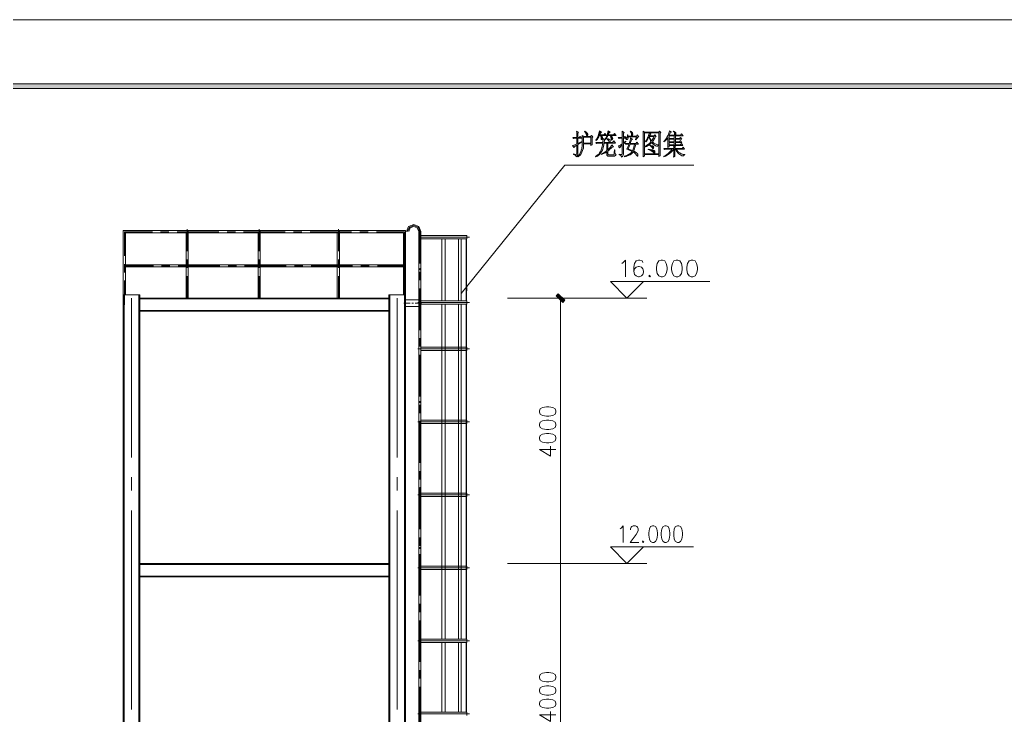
# Model space of a CAD drawing. Header units: millimetres. Extents: x 0 to 586, y 0 to 414.
# Drawn here: x 277.4 to 423.7, y 310.8 to 414.1 of the extents above; entities that cross this region are included whole.
import ezdxf

# ---------------------------------------------------------------- set-up
doc = ezdxf.new("R2010")
doc.units = ezdxf.units.MM

msp = doc.modelspace()

# ---------------------------------------------------------------- hatches: boundary and pattern name
h = msp.add_hatch(color=0)
h.dxf.hatch_style = 2
h.paths.add_polyline_path([(576.117861, 404.569083), (575.429944, 403.877639), (24.994306, 403.877639), (24.302861, 404.569083)])
h = msp.add_hatch(color=0)
h.dxf.hatch_style = 2
h.paths.add_polyline_path([(359.484083, 395.4145), (359.522889, 395.407444), (359.826278, 395.520333), (360.090861, 395.643806), (360.090861, 396.472833), (359.75925, 396.472833), (359.6005, 396.437556), (359.494667, 396.571611), (360.090861, 396.571611), (360.090861, 396.84325), (360.083806, 397.323028), (360.07675, 397.531167), (360.380139, 397.365361), (360.274306, 397.231306), (360.274306, 396.571611), (360.447167, 396.571611), (360.591806, 396.751528), (360.817583, 396.472833), (360.274306, 396.472833), (360.274306, 395.710833), (360.750556, 395.943667), (360.778778, 395.876639), (360.274306, 395.545028), (360.274306, 394.1445), (360.270778, 393.992806), (360.122611, 393.770556), (359.985028, 393.696472), (359.985028, 393.805833), (359.787472, 393.992806), (359.589917, 394.077472), (359.589917, 394.158611), (359.780417, 394.109222), (360.002667, 394.077472), (360.030889, 394.091583), (360.062639, 394.109222), (360.090861, 394.193889), (360.090861, 394.257389), (360.090861, 395.44625), (359.865083, 395.308667), (359.649889, 395.125222), (359.653417, 395.082889)])
h = msp.add_hatch(color=0)
h.paths.add_polyline_path([(362.36275, 396.571611), (362.36275, 396.165917), (362.369806, 395.629694), (362.376861, 395.495639), (362.179306, 395.38275), (362.179306, 395.647333), (361.096278, 395.647333), (361.075111, 395.019389), (360.68, 394.042194), (360.302528, 393.696472), (360.274306, 393.745861), (360.454222, 393.992806), (360.697639, 394.472583), (360.764667, 394.705417), (360.831694, 394.934722), (360.898722, 395.439194), (360.90225, 395.710833), (360.905778, 395.986), (360.90225, 396.571611), (360.898722, 396.885583), (361.135083, 396.737417), (362.154611, 396.737417), (362.271028, 396.899694), (362.468583, 396.670389)])
h.paths.add_polyline_path([(361.096278, 396.638639), (361.096278, 395.746111), (362.179306, 395.746111), (362.179306, 396.638639)])
h = msp.add_hatch(color=0)
h.dxf.hatch_style = 2
h.paths.add_polyline_path([(361.307944, 397.531167), (361.466694, 397.407694), (361.650139, 397.238361), (361.678361, 397.1925), (361.703056, 397.146639), (361.731278, 397.076083), (361.731278, 397.051389), (361.731278, 397.009056), (361.706583, 396.927917), (361.681889, 396.885583), (361.660722, 396.84325), (361.625444, 396.804444), (361.611333, 396.804444), (361.583111, 396.804444), (361.544306, 396.867944), (361.530194, 396.934972), (361.5055, 397.03375), (361.371444, 397.315972), (361.265611, 397.495889)])
h = msp.add_hatch(color=0)
h.dxf.hatch_style = 2
h.paths.add_polyline_path([(363.671556, 397.298333), (363.639806, 397.241889), (363.562194, 397.083139), (363.512806, 396.984361), (364.123111, 396.984361), (364.281861, 397.181917), (364.504111, 396.885583), (363.699778, 396.885583), (363.777389, 396.804444), (363.876167, 396.673917), (363.897333, 396.628056), (363.9185, 396.582194), (363.936139, 396.515167), (363.936139, 396.490472), (363.936139, 396.479889), (363.925556, 396.437556), (363.911444, 396.405806), (363.897333, 396.374056), (363.865583, 396.324667), (363.844417, 396.307028), (363.82325, 396.289389), (363.7915, 396.275278), (363.777389, 396.275278), (363.75975, 396.275278), (363.738583, 396.324667), (363.738583, 396.374056), (363.731528, 396.437556), (363.717417, 396.5575), (363.706833, 396.613944), (363.69625, 396.666861), (363.653917, 396.804444), (363.618639, 396.885583), (363.474, 396.885583), (363.368167, 396.688028), (363.12475, 396.307028), (362.987167, 396.127111), (362.944833, 396.1765), (363.050667, 396.349361), (363.22, 396.688028), (363.2835, 396.853833), (363.347, 397.019639), (363.449306, 397.372417), (363.488111, 397.562917), (363.766806, 397.365361)])
h = msp.add_hatch(color=0)
h.dxf.hatch_style = 2
h.paths.add_polyline_path([(364.927444, 397.298333), (364.881583, 397.210139), (364.803972, 397.044333), (364.768694, 396.97025), (365.53775, 396.97025), (365.707083, 397.185444), (365.946972, 396.871472), (365.114417, 396.871472), (365.206139, 396.797389), (365.336667, 396.666861), (365.371944, 396.613944), (365.407222, 396.561028), (365.431917, 396.451667), (365.417806, 396.39875), (365.403694, 396.345833), (365.368417, 396.27175), (365.343722, 396.250583), (365.322556, 396.229417), (365.290806, 396.20825), (365.273167, 396.20825), (365.252, 396.257639), (365.244944, 396.310556), (365.230833, 396.367), (365.202611, 396.486944), (365.184972, 396.546917), (365.170861, 396.610417), (365.09325, 396.772694), (365.033278, 396.871472), (364.729889, 396.871472), (364.669917, 396.755056), (364.479417, 396.472833), (364.345361, 396.310556), (364.292444, 396.342306), (364.398278, 396.515167), (364.5535, 396.836194), (364.606417, 396.984361), (364.655806, 397.136056), (364.729889, 397.432389), (364.758111, 397.580556), (365.033278, 397.383)])
h = msp.add_hatch(color=0)
h.dxf.hatch_style = 2
h.paths.add_polyline_path([(367.015889, 395.781389), (367.361611, 396.045972), (367.386306, 395.978944), (367.015889, 395.633222), (367.015889, 394.095111), (367.008833, 393.954), (366.878306, 393.749389), (366.751306, 393.682361), (366.751306, 393.788194), (366.581972, 393.964583), (366.409111, 394.028083), (366.409111, 394.11275), (366.529056, 394.088056), (366.691333, 394.063361), (366.740722, 394.063361), (366.786583, 394.063361), (366.832444, 394.1445), (366.832444, 394.229167), (366.832444, 395.485056), (366.68075, 395.333361), (366.493778, 395.121694), (366.462028, 395.054667), (366.275056, 395.31925), (366.356194, 395.351), (366.634889, 395.523861), (366.832444, 395.664972), (366.832444, 396.490472), (366.486722, 396.490472), (366.370306, 396.458722), (366.264472, 396.592778), (366.832444, 396.592778), (366.832444, 396.853833), (366.825389, 397.333611), (366.818333, 397.548806), (367.135833, 397.35125), (367.015889, 397.234833), (367.015889, 396.58925), (367.097028, 396.58925), (367.227556, 396.755056), (367.439222, 396.490472), (367.015889, 396.490472)])
h = msp.add_hatch(color=0)
h.dxf.hatch_style = 2
h.paths.add_polyline_path([(368.83975, 396.292917), (368.973806, 396.705667), (367.703806, 396.705667), (367.710861, 396.546917), (367.679111, 396.363472), (367.636778, 396.331722), (367.597972, 396.3035), (367.538, 396.275278), (367.520361, 396.275278), (367.499194, 396.275278), (367.460389, 396.292917), (367.439222, 396.307028), (367.421583, 396.324667), (367.400417, 396.349361), (367.400417, 396.374056), (367.425111, 396.423444), (367.453333, 396.458722), (367.485083, 396.508111), (367.541528, 396.603361), (367.566222, 396.645694), (367.587389, 396.691556), (367.629722, 396.860889), (367.650889, 396.984361), (367.703806, 396.984361), (367.703806, 396.804444), (368.959694, 396.804444), (369.079639, 396.97025), (369.301889, 396.688028), (369.210167, 396.670389), (368.9985, 396.458722), (368.882083, 396.257639)])
h = msp.add_hatch(color=0)
h.dxf.hatch_style = 2
h.paths.add_polyline_path([(368.060111, 397.548806), (368.165944, 397.464139), (368.310583, 397.333611), (368.352917, 397.284222), (368.391722, 397.234833), (368.427, 397.129), (368.423472, 397.076083), (368.419944, 397.023167), (368.391722, 396.945556), (368.3635, 396.920861), (368.338806, 396.896167), (368.307056, 396.871472), (368.271778, 396.871472), (368.240028, 396.945556), (368.232972, 397.019639), (368.211806, 397.118417), (368.105972, 397.365361), (368.021306, 397.513528)])
h = msp.add_hatch(color=0)
h.paths.add_polyline_path([(372.487472, 397.217194), (372.487472, 394.476111), (372.487472, 394.310306), (372.494528, 394.010444), (372.501583, 393.879917), (372.304028, 393.749389), (372.304028, 394.077472), (370.148556, 394.077472), (370.148556, 393.812889), (369.951, 393.714111), (369.958056, 393.879917), (369.965111, 394.218583), (369.965111, 394.391444), (369.965111, 396.885583), (369.965111, 397.026694), (369.958056, 397.340667), (369.951, 397.513528), (370.148556, 397.365361), (372.275806, 397.365361), (372.371056, 397.531167), (372.582722, 397.315972)])
h.paths.add_polyline_path([(370.148556, 394.17625), (372.304028, 394.17625), (372.304028, 397.266583), (370.875278, 397.266583), (371.101056, 397.118417), (371.023444, 397.069028), (370.981111, 396.994944), (370.921139, 396.878528), (370.9035, 396.836194), (371.602, 396.836194), (371.69725, 396.984361), (371.894806, 396.755056), (371.788972, 396.670389), (371.676083, 396.472833), (371.44325, 396.109472), (371.326833, 395.943667), (371.531444, 395.753167), (372.000639, 395.530917), (372.265222, 395.499167), (372.265222, 395.432139), (372.166444, 395.425083), (372.039444, 395.326306), (372.01475, 395.234583), (371.781917, 395.340417), (371.37975, 395.640278), (371.206889, 395.830778), (370.974056, 395.597944), (370.448417, 395.259278), (370.148556, 395.153444)])
h.paths.add_polyline_path([(370.148556, 397.266583), (370.148556, 395.234583), (370.459, 395.400389), (370.942306, 395.770806), (371.115167, 395.978944), (371.026972, 396.127111), (370.875278, 396.465778), (370.811778, 396.656278), (370.705944, 396.448139), (370.480167, 396.102417), (370.360222, 395.961306), (370.321417, 395.993056), (370.42725, 396.169444), (370.603639, 396.529278), (370.677722, 396.712722), (370.751806, 396.899694), (370.836472, 397.174861), (370.850583, 397.266583)])
h.paths.add_polyline_path([(370.864694, 396.737417), (370.956417, 396.529278), (371.132806, 396.20825), (371.221, 396.091833), (371.312722, 396.225889), (371.496167, 396.546917), (371.591417, 396.737417)])
h = msp.add_hatch(color=0)
h.paths.add_polyline_path([(373.626944, 395.100528), (373.630472, 395.432139), (373.637528, 396.1765), (373.637528, 396.58925), (373.514056, 396.409333), (373.210667, 396.077722), (373.03075, 395.929556), (373.006056, 395.978944), (373.150694, 396.134167), (373.415278, 396.511639), (373.531694, 396.730361), (373.651639, 396.949083), (373.831556, 397.383), (373.891528, 397.598194), (374.152583, 397.365361), (374.036167, 397.315972), (373.838611, 396.920861), (375.503722, 396.920861), (375.662472, 397.118417), (375.884722, 396.818556), (374.734667, 396.818556), (374.734667, 396.426972), (375.355556, 396.426972), (375.503722, 396.606889), (375.715389, 396.324667), (374.734667, 396.324667), (374.734667, 395.961306), (375.330861, 395.961306), (375.4755, 396.141222), (375.687167, 395.862528), (374.734667, 395.862528), (374.734667, 395.481528), (375.4755, 395.481528), (375.63425, 395.679083), (375.860028, 395.38275), (373.810389, 395.38275), (373.810389, 395.185194)])
h.paths.add_polyline_path([(373.810389, 396.818556), (373.810389, 396.426972), (374.565333, 396.426972), (374.565333, 396.818556)])
h.paths.add_polyline_path([(373.810389, 395.862528), (373.810389, 395.481528), (374.565333, 395.481528), (374.565333, 395.862528)])
h.paths.add_polyline_path([(373.810389, 396.324667), (373.810389, 395.961306), (374.565333, 395.961306), (374.565333, 396.324667)])
h = msp.add_hatch(color=0)
h.dxf.hatch_style = 2
h.paths.add_polyline_path([(374.445389, 397.548806), (374.568861, 397.492361), (374.727611, 397.386528), (374.762889, 397.340667), (374.794639, 397.294806), (374.829917, 397.217194), (374.829917, 397.185444), (374.829917, 397.150167), (374.805222, 397.076083), (374.780528, 397.03375), (374.759361, 396.994944), (374.727611, 396.952611), (374.695861, 396.952611), (374.65, 397.026694), (374.628833, 397.100778), (374.597083, 397.210139), (374.49125, 397.407694), (374.417167, 397.499417)])
h = msp.add_hatch(color=0)
h.dxf.hatch_style = 2
h.paths.add_polyline_path([(365.403694, 395.167556), (365.319028, 395.093472), (365.153222, 394.952361), (365.075611, 394.885333), (364.994472, 394.81125), (364.814556, 394.656028), (364.715778, 394.571361), (364.715778, 394.243278), (364.715778, 394.119806), (364.849833, 394.003389), (364.980361, 394.010444), (365.523639, 394.010444), (365.590667, 394.028083), (365.661222, 394.17625), (365.668278, 394.310306), (365.675333, 394.440833), (365.682389, 394.656028), (365.682389, 394.737167), (365.749417, 394.737167), (365.749417, 394.656028), (365.756472, 394.465528), (365.767056, 394.359694), (365.777639, 394.250333), (365.858778, 394.102167), (365.932861, 394.059833), (365.879944, 393.946944), (365.707083, 393.830528), (365.590667, 393.830528), (364.888639, 393.830528), (364.715778, 393.812889), (364.546444, 393.961056), (364.546444, 394.126861), (364.546444, 394.458472), (364.359472, 394.335), (363.971417, 394.1445), (363.766806, 394.077472), (363.752694, 394.126861), (363.996111, 394.250333), (364.39475, 394.514917), (364.546444, 394.656028), (364.546444, 395.760222), (364.147806, 395.760222), (364.109, 395.488583), (364.017278, 395.047611), (363.964361, 394.878278), (363.911444, 394.708944), (363.745639, 394.394972), (363.63275, 394.250333), (363.519861, 394.105694), (363.163556, 393.830528), (362.920139, 393.696472), (362.891917, 393.745861), (363.096528, 393.894028), (363.399917, 394.179778), (363.495167, 394.317361), (363.590417, 394.451417), (363.738583, 394.754806), (363.7915, 394.920611), (363.844417, 395.082889), (363.929083, 395.506222), (363.964361, 395.760222), (363.368167, 395.760222), (363.2835, 395.760222), (363.12475, 395.735528), (363.050667, 395.710833), (362.93425, 395.859), (363.978472, 395.859), (363.989056, 396.042444), (364.003167, 396.331722), (364.003167, 396.437556), (364.306556, 396.275278), (364.214833, 396.190611), (364.200722, 396.116528), (364.176028, 395.950722), (364.161917, 395.859), (364.927444, 395.859), (364.909806, 395.918972), (364.846306, 396.0495), (364.803972, 396.123583), (364.761639, 396.197667), (364.631111, 396.338778), (364.546444, 396.405806), (364.571139, 396.455194), (364.782806, 396.381111), (365.015639, 396.261167), (365.033278, 396.215306), (365.054444, 396.169444), (365.075611, 396.091833), (365.075611, 396.060083), (365.075611, 396.010694), (365.040333, 395.908389), (365.008583, 395.859), (365.403694, 395.859), (365.60125, 396.091833), (365.865833, 395.760222), (364.715778, 395.760222), (364.715778, 394.772444), (364.835722, 394.885333), (365.022694, 395.079361), (365.086194, 395.1605), (365.153222, 395.238111), (365.273167, 395.407444), (365.326083, 395.495639), (365.548333, 395.199306)])
h = msp.add_hatch(color=0)
h.paths.add_polyline_path([(368.352917, 396.310556), (368.247083, 396.243528), (368.049528, 395.714361), (368.882083, 395.714361), (369.040833, 395.915444), (369.277194, 395.615583), (368.882083, 395.615583), (368.786833, 395.259278), (368.6175, 394.74775), (368.536361, 394.592528), (368.688056, 394.518444), (368.910306, 394.380861), (368.980861, 394.317361), (369.047889, 394.257389), (369.132556, 394.158611), (369.143139, 394.119806), (369.15725, 394.084528), (369.171361, 394.013972), (369.171361, 393.978694), (369.171361, 393.946944), (369.160778, 393.886972), (369.150194, 393.862278), (369.143139, 393.837583), (369.1255, 393.812889), (369.090222, 393.812889), (368.9985, 393.904611), (368.935, 393.996333), (368.846806, 394.119806), (368.610444, 394.342056), (368.45875, 394.440833), (368.384667, 394.335), (368.162417, 394.133917), (368.01425, 394.038667), (367.866083, 393.943417), (367.453333, 393.788194), (367.18875, 393.73175), (367.160528, 393.798778), (367.552111, 393.915194), (368.120083, 394.285611), (368.3, 394.543139), (368.14125, 394.624278), (367.756722, 394.783028), (367.530944, 394.857111), (367.605028, 395.012333), (367.756722, 395.393333), (367.837861, 395.615583), (367.545056, 395.615583), (367.400417, 395.583833), (367.294583, 395.714361), (367.862556, 395.714361), (367.954278, 395.996583), (368.060111, 396.402278), (368.074222, 396.52575)])
h.paths.add_polyline_path([(368.021306, 395.615583), (367.742611, 394.888861), (367.929583, 394.832417), (368.240028, 394.723056), (368.3635, 394.673667), (368.45875, 394.881806), (368.610444, 395.351), (368.670417, 395.615583)])
h = msp.add_hatch(color=0)
h.dxf.hatch_style = 2
h.paths.add_polyline_path([(370.942306, 395.463889), (371.101056, 395.425083), (371.326833, 395.351), (371.390333, 395.315722), (371.457361, 395.283972), (371.517333, 395.171083), (371.510278, 395.093472), (371.503222, 395.015861), (371.478528, 394.93825), (371.457361, 394.93825), (371.439722, 394.93825), (371.390333, 394.977056), (371.365639, 395.019389), (371.298611, 395.104056), (371.079889, 395.301611), (370.928194, 395.4145)])
h = msp.add_hatch(color=0)
h.dxf.hatch_style = 2
h.paths.add_polyline_path([(374.498306, 394.97), (374.498306, 395.093472), (374.49125, 395.291028), (374.484194, 395.365111), (374.777, 395.234583), (374.671167, 395.118167), (374.671167, 394.97), (375.725972, 394.97), (375.884722, 395.167556), (376.1105, 394.871222), (374.815806, 394.871222), (374.939278, 394.687778), (375.225028, 394.409083), (375.383778, 394.310306), (375.542528, 394.211528), (375.912944, 394.088056), (376.124611, 394.063361), (376.124611, 394.013972), (376.025833, 393.989278), (375.905889, 393.879917), (375.884722, 393.798778), (375.715389, 393.862278), (375.404944, 394.04925), (375.263833, 394.169194), (375.12625, 394.289139), (374.868722, 394.638389), (374.748778, 394.871222), (374.671167, 394.871222), (374.671167, 394.458472), (374.674694, 393.929306), (374.68175, 393.812889), (374.484194, 393.682361), (374.49125, 393.946944), (374.498306, 394.532556), (374.498306, 394.853583), (374.360722, 394.666611), (374.04675, 394.342056), (373.870361, 394.211528), (373.693972, 394.077472), (373.274167, 393.837583), (373.03075, 393.73175), (373.016639, 393.798778), (373.256528, 393.929306), (373.658694, 394.215056), (373.8245, 394.36675), (373.990306, 394.521972), (374.212556, 394.772444), (374.272528, 394.871222), (373.454083, 394.871222), (373.369417, 394.871222), (373.210667, 394.846528), (373.136583, 394.821833), (373.016639, 394.97)])
h = msp.add_hatch(color=0)
h.dxf.hatch_style = 2
h.paths.add_polyline_path([(370.691833, 394.871222), (370.995222, 394.828889), (371.393861, 394.751278), (371.492639, 394.712472), (371.587889, 394.677194), (371.690194, 394.550194), (371.69725, 394.458472), (371.700778, 394.36675), (371.676083, 394.275028), (371.644333, 394.275028), (371.623167, 394.275028), (371.556139, 394.327944), (371.510278, 394.377333), (371.4115, 394.476111), (371.002278, 394.687778), (370.691833, 394.804194)])
h = msp.add_hatch(color=0)
h.dxf.hatch_style = 2
h.paths.add_polyline_path([(336.634667, 382.606197), (336.621614, 382.61925), (336.634667, 382.632303), (336.647719, 382.61925)])
h = msp.add_hatch(color=0)
h.dxf.hatch_style = 2
h.paths.add_polyline_path([(357.046389, 373.083667), (357.360361, 373.397639), (358.348139, 372.413389), (358.034167, 372.099417)])
h = msp.add_hatch(color=0)
h.dxf.hatch_style = 2
h.paths.add_polyline_path([(357.046389, 373.083667), (357.360361, 373.397639), (358.348139, 372.413389), (358.034167, 372.099417)])

# ---------------------------------------------------------------- linework, layer by layer
at = {"color": 0, "lineweight": 0}
for points in [[(0, 0), (585.632278, 0), (585.632278, 414.0835), (0, 414.0835)], [(576.117861, 404.569083), (575.429944, 403.877639), (24.994306, 403.877639), (24.302861, 404.569083)], [(359.484083, 395.4145), (359.522889, 395.407444), (359.826278, 395.520333), (360.090861, 395.643806), (360.090861, 396.472833), (359.75925, 396.472833), (359.6005, 396.437556), (359.494667, 396.571611), (360.090861, 396.571611), (360.090861, 396.84325), (360.083806, 397.323028), (360.07675, 397.531167), (360.380139, 397.365361), (360.274306, 397.231306), (360.274306, 396.571611), (360.447167, 396.571611), (360.591806, 396.751528), (360.817583, 396.472833), (360.274306, 396.472833), (360.274306, 395.710833), (360.750556, 395.943667), (360.778778, 395.876639), (360.274306, 395.545028), (360.274306, 394.1445), (360.270778, 393.992806), (360.122611, 393.770556), (359.985028, 393.696472), (359.985028, 393.805833), (359.787472, 393.992806), (359.589917, 394.077472), (359.589917, 394.158611), (359.780417, 394.109222), (360.002667, 394.077472), (360.030889, 394.091583), (360.062639, 394.109222), (360.090861, 394.193889), (360.090861, 394.257389), (360.090861, 395.44625), (359.865083, 395.308667), (359.649889, 395.125222), (359.653417, 395.082889)], [(362.36275, 396.571611), (362.36275, 396.165917), (362.369806, 395.629694), (362.376861, 395.495639), (362.179306, 395.38275), (362.179306, 395.647333), (361.096278, 395.647333), (361.075111, 395.019389), (360.68, 394.042194), (360.302528, 393.696472), (360.274306, 393.745861), (360.454222, 393.992806), (360.697639, 394.472583), (360.764667, 394.705417), (360.831694, 394.934722), (360.898722, 395.439194), (360.90225, 395.710833), (360.905778, 395.986), (360.90225, 396.571611), (360.898722, 396.885583), (361.135083, 396.737417), (362.154611, 396.737417), (362.271028, 396.899694), (362.468583, 396.670389)], [(361.096278, 396.638639), (361.096278, 395.746111), (362.179306, 395.746111), (362.179306, 396.638639)], [(361.307944, 397.531167), (361.466694, 397.407694), (361.650139, 397.238361), (361.678361, 397.1925), (361.703056, 397.146639), (361.731278, 397.076083), (361.731278, 397.051389), (361.731278, 397.009056), (361.706583, 396.927917), (361.681889, 396.885583), (361.660722, 396.84325), (361.625444, 396.804444), (361.611333, 396.804444), (361.583111, 396.804444), (361.544306, 396.867944), (361.530194, 396.934972), (361.5055, 397.03375), (361.371444, 397.315972), (361.265611, 397.495889)], [(363.671556, 397.298333), (363.639806, 397.241889), (363.562194, 397.083139), (363.512806, 396.984361), (364.123111, 396.984361), (364.281861, 397.181917), (364.504111, 396.885583), (363.699778, 396.885583), (363.777389, 396.804444), (363.876167, 396.673917), (363.897333, 396.628056), (363.9185, 396.582194), (363.936139, 396.515167), (363.936139, 396.490472), (363.936139, 396.479889), (363.925556, 396.437556), (363.911444, 396.405806), (363.897333, 396.374056), (363.865583, 396.324667), (363.844417, 396.307028), (363.82325, 396.289389), (363.7915, 396.275278), (363.777389, 396.275278), (363.75975, 396.275278), (363.738583, 396.324667), (363.738583, 396.374056), (363.731528, 396.437556), (363.717417, 396.5575), (363.706833, 396.613944), (363.69625, 396.666861), (363.653917, 396.804444), (363.618639, 396.885583), (363.474, 396.885583), (363.368167, 396.688028), (363.12475, 396.307028), (362.987167, 396.127111), (362.944833, 396.1765), (363.050667, 396.349361), (363.22, 396.688028), (363.2835, 396.853833), (363.347, 397.019639), (363.449306, 397.372417), (363.488111, 397.562917), (363.766806, 397.365361)], [(364.927444, 397.298333), (364.881583, 397.210139), (364.803972, 397.044333), (364.768694, 396.97025), (365.53775, 396.97025), (365.707083, 397.185444), (365.946972, 396.871472), (365.114417, 396.871472), (365.206139, 396.797389), (365.336667, 396.666861), (365.371944, 396.613944), (365.407222, 396.561028), (365.431917, 396.451667), (365.417806, 396.39875), (365.403694, 396.345833), (365.368417, 396.27175), (365.343722, 396.250583), (365.322556, 396.229417), (365.290806, 396.20825), (365.273167, 396.20825), (365.252, 396.257639), (365.244944, 396.310556), (365.230833, 396.367), (365.202611, 396.486944), (365.184972, 396.546917), (365.170861, 396.610417), (365.09325, 396.772694), (365.033278, 396.871472), (364.729889, 396.871472), (364.669917, 396.755056), (364.479417, 396.472833), (364.345361, 396.310556), (364.292444, 396.342306), (364.398278, 396.515167), (364.5535, 396.836194), (364.606417, 396.984361), (364.655806, 397.136056), (364.729889, 397.432389), (364.758111, 397.580556), (365.033278, 397.383)], [(367.015889, 395.781389), (367.361611, 396.045972), (367.386306, 395.978944), (367.015889, 395.633222), (367.015889, 394.095111), (367.008833, 393.954), (366.878306, 393.749389), (366.751306, 393.682361), (366.751306, 393.788194), (366.581972, 393.964583), (366.409111, 394.028083), (366.409111, 394.11275), (366.529056, 394.088056), (366.691333, 394.063361), (366.740722, 394.063361), (366.786583, 394.063361), (366.832444, 394.1445), (366.832444, 394.229167), (366.832444, 395.485056), (366.68075, 395.333361), (366.493778, 395.121694), (366.462028, 395.054667), (366.275056, 395.31925), (366.356194, 395.351), (366.634889, 395.523861), (366.832444, 395.664972), (366.832444, 396.490472), (366.486722, 396.490472), (366.370306, 396.458722), (366.264472, 396.592778), (366.832444, 396.592778), (366.832444, 396.853833), (366.825389, 397.333611), (366.818333, 397.548806), (367.135833, 397.35125), (367.015889, 397.234833), (367.015889, 396.58925), (367.097028, 396.58925), (367.227556, 396.755056), (367.439222, 396.490472), (367.015889, 396.490472)], [(368.83975, 396.292917), (368.973806, 396.705667), (367.703806, 396.705667), (367.710861, 396.546917), (367.679111, 396.363472), (367.636778, 396.331722), (367.597972, 396.3035), (367.538, 396.275278), (367.520361, 396.275278), (367.499194, 396.275278), (367.460389, 396.292917), (367.439222, 396.307028), (367.421583, 396.324667), (367.400417, 396.349361), (367.400417, 396.374056), (367.425111, 396.423444), (367.453333, 396.458722), (367.485083, 396.508111), (367.541528, 396.603361), (367.566222, 396.645694), (367.587389, 396.691556), (367.629722, 396.860889), (367.650889, 396.984361), (367.703806, 396.984361), (367.703806, 396.804444), (368.959694, 396.804444), (369.079639, 396.97025), (369.301889, 396.688028), (369.210167, 396.670389), (368.9985, 396.458722), (368.882083, 396.257639)], [(368.060111, 397.548806), (368.165944, 397.464139), (368.310583, 397.333611), (368.352917, 397.284222), (368.391722, 397.234833), (368.427, 397.129), (368.423472, 397.076083), (368.419944, 397.023167), (368.391722, 396.945556), (368.3635, 396.920861), (368.338806, 396.896167), (368.307056, 396.871472), (368.271778, 396.871472), (368.240028, 396.945556), (368.232972, 397.019639), (368.211806, 397.118417), (368.105972, 397.365361), (368.021306, 397.513528)], [(372.487472, 397.217194), (372.487472, 394.476111), (372.487472, 394.310306), (372.494528, 394.010444), (372.501583, 393.879917), (372.304028, 393.749389), (372.304028, 394.077472), (370.148556, 394.077472), (370.148556, 393.812889), (369.951, 393.714111), (369.958056, 393.879917), (369.965111, 394.218583), (369.965111, 394.391444), (369.965111, 396.885583), (369.965111, 397.026694), (369.958056, 397.340667), (369.951, 397.513528), (370.148556, 397.365361), (372.275806, 397.365361), (372.371056, 397.531167), (372.582722, 397.315972)], [(370.148556, 394.17625), (372.304028, 394.17625), (372.304028, 397.266583), (370.875278, 397.266583), (371.101056, 397.118417), (371.023444, 397.069028), (370.981111, 396.994944), (370.921139, 396.878528), (370.9035, 396.836194), (371.602, 396.836194), (371.69725, 396.984361), (371.894806, 396.755056), (371.788972, 396.670389), (371.676083, 396.472833), (371.44325, 396.109472), (371.326833, 395.943667), (371.531444, 395.753167), (372.000639, 395.530917), (372.265222, 395.499167), (372.265222, 395.432139), (372.166444, 395.425083), (372.039444, 395.326306), (372.01475, 395.234583), (371.781917, 395.340417), (371.37975, 395.640278), (371.206889, 395.830778), (370.974056, 395.597944), (370.448417, 395.259278), (370.148556, 395.153444)], [(370.148556, 397.266583), (370.148556, 395.234583), (370.459, 395.400389), (370.942306, 395.770806), (371.115167, 395.978944), (371.026972, 396.127111), (370.875278, 396.465778), (370.811778, 396.656278), (370.705944, 396.448139), (370.480167, 396.102417), (370.360222, 395.961306), (370.321417, 395.993056), (370.42725, 396.169444), (370.603639, 396.529278), (370.677722, 396.712722), (370.751806, 396.899694), (370.836472, 397.174861), (370.850583, 397.266583)], [(370.864694, 396.737417), (370.956417, 396.529278), (371.132806, 396.20825), (371.221, 396.091833), (371.312722, 396.225889), (371.496167, 396.546917), (371.591417, 396.737417)], [(373.626944, 395.100528), (373.630472, 395.432139), (373.637528, 396.1765), (373.637528, 396.58925), (373.514056, 396.409333), (373.210667, 396.077722), (373.03075, 395.929556), (373.006056, 395.978944), (373.150694, 396.134167), (373.415278, 396.511639), (373.531694, 396.730361), (373.651639, 396.949083), (373.831556, 397.383), (373.891528, 397.598194), (374.152583, 397.365361), (374.036167, 397.315972), (373.838611, 396.920861), (375.503722, 396.920861), (375.662472, 397.118417), (375.884722, 396.818556), (374.734667, 396.818556), (374.734667, 396.426972), (375.355556, 396.426972), (375.503722, 396.606889), (375.715389, 396.324667), (374.734667, 396.324667), (374.734667, 395.961306), (375.330861, 395.961306), (375.4755, 396.141222), (375.687167, 395.862528), (374.734667, 395.862528), (374.734667, 395.481528), (375.4755, 395.481528), (375.63425, 395.679083), (375.860028, 395.38275), (373.810389, 395.38275), (373.810389, 395.185194)], [(373.810389, 396.818556), (373.810389, 396.426972), (374.565333, 396.426972), (374.565333, 396.818556)], [(374.445389, 397.548806), (374.568861, 397.492361), (374.727611, 397.386528), (374.762889, 397.340667), (374.794639, 397.294806), (374.829917, 397.217194), (374.829917, 397.185444), (374.829917, 397.150167), (374.805222, 397.076083), (374.780528, 397.03375), (374.759361, 396.994944), (374.727611, 396.952611), (374.695861, 396.952611), (374.65, 397.026694), (374.628833, 397.100778), (374.597083, 397.210139), (374.49125, 397.407694), (374.417167, 397.499417)], [(365.403694, 395.167556), (365.319028, 395.093472), (365.153222, 394.952361), (365.075611, 394.885333), (364.994472, 394.81125), (364.814556, 394.656028), (364.715778, 394.571361), (364.715778, 394.243278), (364.715778, 394.119806), (364.849833, 394.003389), (364.980361, 394.010444), (365.523639, 394.010444), (365.590667, 394.028083), (365.661222, 394.17625), (365.668278, 394.310306), (365.675333, 394.440833), (365.682389, 394.656028), (365.682389, 394.737167), (365.749417, 394.737167), (365.749417, 394.656028), (365.756472, 394.465528), (365.767056, 394.359694), (365.777639, 394.250333), (365.858778, 394.102167), (365.932861, 394.059833), (365.879944, 393.946944), (365.707083, 393.830528), (365.590667, 393.830528), (364.888639, 393.830528), (364.715778, 393.812889), (364.546444, 393.961056), (364.546444, 394.126861), (364.546444, 394.458472), (364.359472, 394.335), (363.971417, 394.1445), (363.766806, 394.077472), (363.752694, 394.126861), (363.996111, 394.250333), (364.39475, 394.514917), (364.546444, 394.656028), (364.546444, 395.760222), (364.147806, 395.760222), (364.109, 395.488583), (364.017278, 395.047611), (363.964361, 394.878278), (363.911444, 394.708944), (363.745639, 394.394972), (363.63275, 394.250333), (363.519861, 394.105694), (363.163556, 393.830528), (362.920139, 393.696472), (362.891917, 393.745861), (363.096528, 393.894028), (363.399917, 394.179778), (363.495167, 394.317361), (363.590417, 394.451417), (363.738583, 394.754806), (363.7915, 394.920611), (363.844417, 395.082889), (363.929083, 395.506222), (363.964361, 395.760222), (363.368167, 395.760222), (363.2835, 395.760222), (363.12475, 395.735528), (363.050667, 395.710833), (362.93425, 395.859), (363.978472, 395.859), (363.989056, 396.042444), (364.003167, 396.331722), (364.003167, 396.437556), (364.306556, 396.275278), (364.214833, 396.190611), (364.200722, 396.116528), (364.176028, 395.950722), (364.161917, 395.859), (364.927444, 395.859), (364.909806, 395.918972), (364.846306, 396.0495), (364.803972, 396.123583), (364.761639, 396.197667), (364.631111, 396.338778), (364.546444, 396.405806), (364.571139, 396.455194), (364.782806, 396.381111), (365.015639, 396.261167), (365.033278, 396.215306), (365.054444, 396.169444), (365.075611, 396.091833), (365.075611, 396.060083), (365.075611, 396.010694), (365.040333, 395.908389), (365.008583, 395.859), (365.403694, 395.859), (365.60125, 396.091833), (365.865833, 395.760222), (364.715778, 395.760222), (364.715778, 394.772444), (364.835722, 394.885333), (365.022694, 395.079361), (365.086194, 395.1605), (365.153222, 395.238111), (365.273167, 395.407444), (365.326083, 395.495639), (365.548333, 395.199306)], [(368.352917, 396.310556), (368.247083, 396.243528), (368.049528, 395.714361), (368.882083, 395.714361), (369.040833, 395.915444), (369.277194, 395.615583), (368.882083, 395.615583), (368.786833, 395.259278), (368.6175, 394.74775), (368.536361, 394.592528), (368.688056, 394.518444), (368.910306, 394.380861), (368.980861, 394.317361), (369.047889, 394.257389), (369.132556, 394.158611), (369.143139, 394.119806), (369.15725, 394.084528), (369.171361, 394.013972), (369.171361, 393.978694), (369.171361, 393.946944), (369.160778, 393.886972), (369.150194, 393.862278), (369.143139, 393.837583), (369.1255, 393.812889), (369.090222, 393.812889), (368.9985, 393.904611), (368.935, 393.996333), (368.846806, 394.119806), (368.610444, 394.342056), (368.45875, 394.440833), (368.384667, 394.335), (368.162417, 394.133917), (368.01425, 394.038667), (367.866083, 393.943417), (367.453333, 393.788194), (367.18875, 393.73175), (367.160528, 393.798778), (367.552111, 393.915194), (368.120083, 394.285611), (368.3, 394.543139), (368.14125, 394.624278), (367.756722, 394.783028), (367.530944, 394.857111), (367.605028, 395.012333), (367.756722, 395.393333), (367.837861, 395.615583), (367.545056, 395.615583), (367.400417, 395.583833), (367.294583, 395.714361), (367.862556, 395.714361), (367.954278, 395.996583), (368.060111, 396.402278), (368.074222, 396.52575)], [(368.021306, 395.615583), (367.742611, 394.888861), (367.929583, 394.832417), (368.240028, 394.723056), (368.3635, 394.673667), (368.45875, 394.881806), (368.610444, 395.351), (368.670417, 395.615583)], [(370.942306, 395.463889), (371.101056, 395.425083), (371.326833, 395.351), (371.390333, 395.315722), (371.457361, 395.283972), (371.517333, 395.171083), (371.510278, 395.093472), (371.503222, 395.015861), (371.478528, 394.93825), (371.457361, 394.93825), (371.439722, 394.93825), (371.390333, 394.977056), (371.365639, 395.019389), (371.298611, 395.104056), (371.079889, 395.301611), (370.928194, 395.4145)], [(374.498306, 394.97), (374.498306, 395.093472), (374.49125, 395.291028), (374.484194, 395.365111), (374.777, 395.234583), (374.671167, 395.118167), (374.671167, 394.97), (375.725972, 394.97), (375.884722, 395.167556), (376.1105, 394.871222), (374.815806, 394.871222), (374.939278, 394.687778), (375.225028, 394.409083), (375.383778, 394.310306), (375.542528, 394.211528), (375.912944, 394.088056), (376.124611, 394.063361), (376.124611, 394.013972), (376.025833, 393.989278), (375.905889, 393.879917), (375.884722, 393.798778), (375.715389, 393.862278), (375.404944, 394.04925), (375.263833, 394.169194), (375.12625, 394.289139), (374.868722, 394.638389), (374.748778, 394.871222), (374.671167, 394.871222), (374.671167, 394.458472), (374.674694, 393.929306), (374.68175, 393.812889), (374.484194, 393.682361), (374.49125, 393.946944), (374.498306, 394.532556), (374.498306, 394.853583), (374.360722, 394.666611), (374.04675, 394.342056), (373.870361, 394.211528), (373.693972, 394.077472), (373.274167, 393.837583), (373.03075, 393.73175), (373.016639, 393.798778), (373.256528, 393.929306), (373.658694, 394.215056), (373.8245, 394.36675), (373.990306, 394.521972), (374.212556, 394.772444), (374.272528, 394.871222), (373.454083, 394.871222), (373.369417, 394.871222), (373.210667, 394.846528), (373.136583, 394.821833), (373.016639, 394.97)], [(373.810389, 396.324667), (373.810389, 395.961306), (374.565333, 395.961306), (374.565333, 396.324667)], [(373.810389, 395.862528), (373.810389, 395.481528), (374.565333, 395.481528), (374.565333, 395.862528)], [(370.691833, 394.871222), (370.995222, 394.828889), (371.393861, 394.751278), (371.492639, 394.712472), (371.587889, 394.677194), (371.690194, 394.550194), (371.69725, 394.458472), (371.700778, 394.36675), (371.676083, 394.275028), (371.644333, 394.275028), (371.623167, 394.275028), (371.556139, 394.327944), (371.510278, 394.377333), (371.4115, 394.476111), (371.002278, 394.687778), (370.691833, 394.804194)], [(372.610944, 378.368278), (372.275806, 378.251861), (372.050028, 377.899083), (371.937139, 377.313472), (371.937139, 376.960694), (372.050028, 376.371556), (372.275806, 376.022306), (372.610944, 375.902361), (372.836722, 375.902361), (373.175389, 376.022306), (373.397639, 376.371556), (373.510528, 376.960694), (373.510528, 377.313472), (373.397639, 377.899083), (373.175389, 378.251861), (372.836722, 378.368278)], [(374.861667, 378.368278), (374.523, 378.251861), (374.297222, 377.899083), (374.184333, 377.313472), (374.184333, 376.960694), (374.297222, 376.371556), (374.523, 376.022306), (374.861667, 375.902361), (375.083917, 375.902361), (375.422583, 376.022306), (375.648361, 376.371556), (375.757722, 376.960694), (375.757722, 377.313472), (375.648361, 377.899083), (375.422583, 378.251861), (375.083917, 378.368278)], [(377.108861, 378.368278), (376.770194, 378.251861), (376.544417, 377.899083), (376.435056, 377.313472), (376.435056, 376.960694), (376.544417, 376.371556), (376.770194, 376.022306), (377.108861, 375.902361), (377.331111, 375.902361), (377.669778, 376.022306), (377.895556, 376.371556), (378.008444, 376.960694), (378.008444, 377.313472), (377.895556, 377.899083), (377.669778, 378.251861), (377.331111, 378.368278)], [(336.705222, 377.038306), (336.729917, 377.098278), (336.793417, 377.1265), (336.856917, 377.098278), (336.881611, 377.038306), (336.856917, 376.974806), (336.793417, 376.946583), (336.729917, 376.974806)], [(357.046389, 373.083667), (357.360361, 373.397639), (358.348139, 372.413389), (358.034167, 372.099417)], [(357.046389, 373.083667), (357.360361, 373.397639), (358.348139, 372.413389), (358.034167, 372.099417)], [(336.705222, 366.190389), (336.729917, 366.253889), (336.793417, 366.278583), (336.856917, 366.253889), (336.881611, 366.190389), (336.856917, 366.130417), (336.793417, 366.102194), (336.729917, 366.130417)], [(336.705222, 363.234111), (336.729917, 363.297611), (336.793417, 363.322306), (336.856917, 363.297611), (336.881611, 363.234111), (336.856917, 363.170611), (336.793417, 363.145917), (336.729917, 363.170611)], [(336.705222, 360.274306), (336.729917, 360.337806), (336.793417, 360.366028), (336.856917, 360.337806), (336.881611, 360.274306), (336.856917, 360.214333), (336.793417, 360.186111), (336.729917, 360.214333)], [(336.705222, 357.318028), (336.729917, 357.381528), (336.793417, 357.406222), (336.856917, 357.381528), (336.881611, 357.318028), (336.856917, 357.254528), (336.793417, 357.229833), (336.729917, 357.254528)], [(354.541667, 355.7905), (354.658083, 355.494167), (355.010861, 355.296611), (355.6, 355.197833), (355.94925, 355.197833), (356.538389, 355.296611), (356.891167, 355.494167), (357.007583, 355.7905), (357.007583, 355.988056), (356.891167, 356.284389), (356.538389, 356.481944), (355.94925, 356.580722), (355.6, 356.580722), (355.010861, 356.481944), (354.658083, 356.284389), (354.541667, 355.988056)], [(336.705222, 354.36175), (336.729917, 354.421722), (336.793417, 354.449944), (336.856917, 354.421722), (336.881611, 354.36175), (336.856917, 354.29825), (336.793417, 354.273556), (336.729917, 354.29825)], [(354.541667, 353.818472), (354.658083, 353.522139), (355.010861, 353.324583), (355.6, 353.225806), (355.94925, 353.225806), (356.538389, 353.324583), (356.891167, 353.522139), (357.007583, 353.818472), (357.007583, 354.016028), (356.891167, 354.312361), (356.538389, 354.509917), (355.94925, 354.608694), (355.6, 354.608694), (355.010861, 354.509917), (354.658083, 354.312361), (354.541667, 354.016028)], [(354.541667, 351.846444), (354.658083, 351.550111), (355.010861, 351.352556), (355.6, 351.257306), (355.94925, 351.257306), (356.538389, 351.352556), (356.891167, 351.550111), (357.007583, 351.846444), (357.007583, 352.044), (356.891167, 352.340333), (356.538389, 352.537889), (355.94925, 352.636667), (355.6, 352.636667), (355.010861, 352.537889), (354.658083, 352.340333), (354.541667, 352.044)], [(336.705222, 344.501611), (336.729917, 344.565111), (336.793417, 344.589806), (336.856917, 344.565111), (336.881611, 344.501611), (336.856917, 344.438111), (336.793417, 344.413417), (336.729917, 344.438111)], [(336.705222, 341.545333), (336.729917, 341.605306), (336.793417, 341.633528), (336.856917, 341.605306), (336.881611, 341.545333), (336.856917, 341.481833), (336.793417, 341.453611), (336.729917, 341.481833)], [(336.705222, 338.585528), (336.729917, 338.649028), (336.793417, 338.673722), (336.856917, 338.649028), (336.881611, 338.585528), (336.856917, 338.522028), (336.793417, 338.497333), (336.729917, 338.522028)], [(371.340944, 338.93125), (371.06225, 338.814833), (370.875278, 338.462056), (370.783556, 337.876444), (370.783556, 337.523667), (370.875278, 336.938056), (371.06225, 336.585278), (371.340944, 336.465333), (371.524389, 336.465333), (371.803083, 336.585278), (371.990056, 336.938056), (372.081778, 337.523667), (372.081778, 337.876444), (371.990056, 338.462056), (371.803083, 338.814833), (371.524389, 338.93125)], [(373.193028, 338.93125), (372.914333, 338.814833), (372.730889, 338.462056), (372.639167, 337.876444), (372.639167, 337.523667), (372.730889, 336.938056), (372.914333, 336.585278), (373.193028, 336.465333), (373.38, 336.465333), (373.658694, 336.585278), (373.842139, 336.938056), (373.933861, 337.523667), (373.933861, 337.876444), (373.842139, 338.462056), (373.658694, 338.814833), (373.38, 338.93125)], [(375.048639, 338.93125), (374.769944, 338.814833), (374.582972, 338.462056), (374.49125, 337.876444), (374.49125, 337.523667), (374.582972, 336.938056), (374.769944, 336.585278), (375.048639, 336.465333), (375.232083, 336.465333), (375.510778, 336.585278), (375.69775, 336.938056), (375.789472, 337.523667), (375.789472, 337.876444), (375.69775, 338.462056), (375.510778, 338.814833), (375.232083, 338.93125)], [(336.705222, 335.62925), (336.729917, 335.689222), (336.793417, 335.717444), (336.856917, 335.689222), (336.881611, 335.62925), (336.856917, 335.56575), (336.793417, 335.541056), (336.729917, 335.56575)], [(336.705222, 332.669444), (336.729917, 332.732944), (336.793417, 332.757639), (336.856917, 332.732944), (336.881611, 332.669444), (336.856917, 332.609472), (336.793417, 332.58125), (336.729917, 332.609472)], [(336.705222, 322.812833), (336.729917, 322.872806), (336.793417, 322.901028), (336.856917, 322.872806), (336.881611, 322.812833), (336.856917, 322.749333), (336.793417, 322.721111), (336.729917, 322.749333)], [(336.705222, 319.853028), (336.729917, 319.916528), (336.793417, 319.941222), (336.856917, 319.916528), (336.881611, 319.853028), (336.856917, 319.789528), (336.793417, 319.764833), (336.729917, 319.789528)], [(336.705222, 316.89675), (336.729917, 316.96025), (336.793417, 316.984944), (336.856917, 316.96025), (336.881611, 316.89675), (336.856917, 316.83325), (336.793417, 316.808556), (336.729917, 316.83325)], [(354.541667, 316.353472), (354.658083, 316.057139), (355.010861, 315.863111), (355.6, 315.764333), (355.94925, 315.764333), (356.538389, 315.863111), (356.891167, 316.057139), (357.007583, 316.353472), (357.007583, 316.551028), (356.891167, 316.847361), (356.538389, 317.044917), (355.94925, 317.143694), (355.6, 317.143694), (355.010861, 317.044917), (354.658083, 316.847361), (354.541667, 316.551028)], [(354.541667, 314.381444), (354.658083, 314.085111), (355.010861, 313.891083), (355.6, 313.792306), (355.94925, 313.792306), (356.538389, 313.891083), (356.891167, 314.085111), (357.007583, 314.381444), (357.007583, 314.579), (356.891167, 314.875333), (356.538389, 315.072889), (355.94925, 315.171667), (355.6, 315.171667), (355.010861, 315.072889), (354.658083, 314.875333), (354.541667, 314.579)], [(336.705222, 313.936944), (336.729917, 314.000444), (336.793417, 314.025139), (336.856917, 314.000444), (336.881611, 313.936944), (336.856917, 313.876972), (336.793417, 313.84875), (336.729917, 313.876972)], [(354.541667, 312.409417), (354.658083, 312.116611), (355.010861, 311.919056), (355.6, 311.820278), (355.94925, 311.820278), (356.538389, 311.919056), (356.891167, 312.116611), (357.007583, 312.409417), (357.007583, 312.606972), (356.891167, 312.903306), (356.538389, 313.100861), (355.94925, 313.199639), (355.6, 313.199639), (355.010861, 313.100861), (354.658083, 312.903306), (354.541667, 312.606972)], [(336.705222, 310.980667), (336.729917, 311.044167), (336.793417, 311.068861), (336.856917, 311.044167), (336.881611, 310.980667), (336.856917, 310.917167), (336.793417, 310.892472), (336.729917, 310.917167)]]:
    msp.add_lwpolyline(points, close=True, dxfattribs=at)
for points in [[(342.93175, 373.4435), (358.302278, 392.465278)], [(358.302278, 392.465278), (377.496917, 392.465278)], [(336.952167, 382.626306), (336.638194, 383.377722), (335.886778, 383.691694), (335.135361, 383.377722), (334.821389, 382.626306)], [(336.793417, 382.626306), (336.528833, 383.268361), (335.886778, 383.532944), (335.244722, 383.268361), (334.980139, 382.626306)], [(292.763222, 382.760361), (334.662639, 382.760361)], [(292.763222, 371.757222), (292.763222, 382.760361)], [(292.921972, 382.605139), (297.077694, 382.605139)], [(292.921972, 379.0315), (292.921972, 382.605139)], [(293.077194, 373.22125), (293.077194, 382.605139)], [(293.077194, 382.446389), (334.348667, 382.446389)], [(298.308889, 382.605139), (299.540083, 382.605139)], [(300.774806, 382.605139), (306.934306, 382.605139)], [(302.10125, 372.745), (302.10125, 382.446389)], [(302.26, 379.712361), (302.26, 382.982611)], [(302.41875, 372.745), (302.41875, 382.760361)], [(308.169028, 382.605139), (309.400222, 382.605139)], [(310.631417, 382.605139), (316.794444, 382.605139)], [(312.797472, 372.745), (312.797472, 382.446389)], [(312.956222, 379.712361), (312.956222, 382.982611)], [(313.111444, 372.745), (313.111444, 382.760361)], [(318.025639, 382.605139), (319.260361, 382.605139)], [(320.491556, 382.605139), (326.654583, 382.605139)], [(324.537917, 372.745), (324.537917, 382.446389)], [(324.696667, 379.712361), (324.696667, 382.982611)], [(324.855417, 372.745), (324.855417, 382.760361)], [(327.885778, 382.605139), (329.116972, 382.605139)], [(330.351694, 382.605139), (334.507417, 382.605139)], [(334.348667, 373.22125), (334.348667, 382.446389)], [(334.507417, 373.22125), (334.507417, 382.605139)], [(334.662639, 373.22125), (334.662639, 382.760361)], [(336.634667, 382.626306), (336.415944, 383.155472), (335.886778, 383.374194), (335.357611, 383.155472), (335.138889, 382.626306)], [(336.634667, 382.61925), (336.634667, 299.889333)], [(336.793417, 382.61925), (336.793417, 377.85675)], [(336.952167, 382.626306), (336.952167, 300.383222)], [(336.952167, 382.044222), (343.774889, 382.044222)], [(343.774889, 381.550333), (343.774889, 382.044222)], [(336.952167, 381.797278), (344.187639, 381.797278)], [(336.952167, 381.550333), (343.774889, 381.550333)], [(340.077778, 372.353417), (340.077778, 381.550333)], [(340.568139, 372.353417), (340.568139, 381.550333)], [(342.540167, 372.353417), (342.540167, 381.550333)], [(342.93175, 372.353417), (342.93175, 381.550333)], [(343.654944, 372.353417), (343.654944, 381.550333)], [(343.714917, 372.353417), (343.714917, 381.550333)], [(292.921972, 376.565583), (292.921972, 377.796778)], [(293.077194, 377.673306), (334.645, 377.673306)], [(302.26, 377.246444), (302.26, 378.481167)], [(312.956222, 377.246444), (312.956222, 378.481167)], [(324.696667, 377.246444), (324.696667, 378.481167)], [(366.768944, 377.899083), (366.991194, 378.0155), (367.329861, 378.368278), (367.329861, 375.902361)], [(369.915722, 378.0155), (369.802833, 378.251861), (369.464167, 378.368278), (369.241917, 378.368278), (368.90325, 378.251861), (368.677472, 377.899083), (368.564583, 377.313472), (368.564583, 376.724333), (368.677472, 376.255139), (368.90325, 376.022306), (369.241917, 375.902361), (369.351278, 375.902361), (369.689944, 376.022306), (369.915722, 376.255139), (370.028611, 376.607917), (370.028611, 376.724333), (369.915722, 377.077111), (369.689944, 377.313472), (369.351278, 377.429889), (369.241917, 377.429889), (368.90325, 377.313472), (368.677472, 377.077111), (368.564583, 376.724333)], [(293.077194, 377.518083), (297.225861, 377.518083)], [(293.077194, 377.359333), (334.645, 377.359333)], [(298.457056, 377.518083), (299.68825, 377.518083)], [(300.922972, 377.518083), (307.082472, 377.518083)], [(308.317194, 377.518083), (309.548389, 377.518083)], [(310.779583, 377.518083), (316.942611, 377.518083)], [(318.173806, 377.518083), (319.408528, 377.518083)], [(320.639722, 377.518083), (326.80275, 377.518083)], [(328.033944, 377.518083), (329.265139, 377.518083)], [(330.499861, 377.518083), (334.645, 377.518083)], [(336.624083, 377.038306), (336.96275, 377.038306)], [(336.793417, 376.622028), (336.793417, 375.390833)], [(370.924667, 376.138722), (370.815306, 376.022306), (370.924667, 375.902361), (371.037556, 376.022306)], [(292.921972, 371.757222), (292.921972, 375.334389)], [(302.26, 372.745), (302.26, 376.01525)], [(312.956222, 372.745), (312.956222, 376.01525)], [(324.696667, 372.745), (324.696667, 376.01525)], [(367.555639, 372.748528), (365.09325, 375.214444)], [(365.09325, 375.214444), (379.881694, 375.214444)], [(367.555639, 372.748528), (370.021556, 375.214444)], [(292.763222, 215.003944), (292.763222, 373.22125)], [(295.229139, 373.22125), (292.763222, 373.22125)], [(292.900806, 215.003944), (292.900806, 373.22125)], [(295.088028, 215.003944), (295.088028, 373.22125)], [(295.229139, 215.003944), (295.229139, 373.22125)], [(332.20025, 215.003944), (332.20025, 373.22125)], [(334.662639, 373.22125), (332.20025, 373.22125)], [(332.337833, 215.003944), (332.337833, 373.22125)], [(334.525056, 215.003944), (334.525056, 373.22125)], [(334.662639, 215.003944), (334.662639, 373.22125)], [(336.793417, 374.159639), (336.793417, 367.996611)], [(343.774889, 373.806861), (343.774889, 374.30075)], [(293.994417, 349.087722), (293.994417, 372.748528)], [(295.229139, 372.748528), (332.20025, 372.748528)], [(295.229139, 372.748528), (332.20025, 372.748528)], [(295.229139, 372.748528), (295.229139, 370.7765)], [(295.229139, 372.628583), (332.20025, 372.628583)], [(295.229139, 372.628583), (332.20025, 372.628583)], [(332.20025, 370.7765), (332.20025, 372.748528)], [(332.20025, 370.7765), (332.20025, 372.748528)], [(333.431444, 349.087722), (333.431444, 372.748528)], [(334.42275, 371.997111), (335.354083, 371.997111)], [(334.662639, 372.748528), (334.662639, 370.7765)], [(334.662639, 372.748528), (334.662639, 370.7765)], [(334.662639, 372.748528), (334.662639, 370.7765)], [(334.662639, 372.491), (336.793417, 372.491)], [(335.601028, 371.997111), (335.847972, 371.997111)], [(336.094917, 371.997111), (337.02625, 371.997111)], [(336.4865, 372.106472), (344.187639, 372.106472)], [(336.952167, 372.353417), (343.774889, 372.353417)], [(336.952167, 371.859528), (343.774889, 371.859528)], [(340.077778, 322.072), (340.077778, 371.859528)], [(340.568139, 322.072), (340.568139, 371.859528)], [(342.540167, 322.072), (342.540167, 371.859528)], [(342.93175, 322.072), (342.93175, 371.859528)], [(343.654944, 322.072), (343.654944, 371.859528)], [(343.714917, 322.072), (343.714917, 371.859528)], [(343.774889, 372.353417), (343.774889, 371.859528)], [(349.810917, 372.748528), (359.667528, 372.748528)], [(349.810917, 372.748528), (359.667528, 372.748528)], [(370.515444, 372.748528), (355.233111, 372.748528)], [(357.6955, 293.874472), (357.6955, 372.748528)], [(295.229139, 370.896444), (332.20025, 370.896444)], [(295.229139, 370.896444), (332.20025, 370.896444)], [(295.229139, 370.7765), (332.20025, 370.7765)], [(295.229139, 370.7765), (332.20025, 370.7765)], [(334.662639, 371.50675), (336.793417, 371.50675)], [(336.624083, 366.190389), (336.96275, 366.190389)], [(336.793417, 366.765417), (336.793417, 365.530694)], [(336.4865, 365.206139), (344.187639, 365.206139)], [(336.952167, 365.453083), (343.774889, 365.453083)], [(336.952167, 364.959194), (343.774889, 364.959194)], [(340.077778, 354.608694), (340.077778, 364.959194)], [(340.568139, 354.608694), (340.568139, 364.959194)], [(342.540167, 354.608694), (342.540167, 364.959194)], [(342.93175, 354.608694), (342.93175, 364.959194)], [(343.654944, 354.608694), (343.654944, 364.959194)], [(343.714917, 354.608694), (343.714917, 364.959194)], [(343.774889, 365.453083), (343.774889, 364.959194)], [(336.624083, 363.234111), (336.96275, 363.234111)], [(336.793417, 364.2995), (336.793417, 358.136472)], [(336.624083, 360.274306), (336.96275, 360.274306)], [(336.624083, 357.318028), (336.96275, 357.318028)], [(336.793417, 356.905278), (336.793417, 355.674083)], [(334.662639, 354.852111), (334.662639, 352.880083)], [(336.4865, 354.36175), (344.187639, 354.36175)], [(336.624083, 354.36175), (336.96275, 354.36175)], [(336.793417, 354.439361), (336.793417, 348.279861)], [(336.952167, 354.608694), (343.774889, 354.608694)], [(343.774889, 354.608694), (343.774889, 354.114806)], [(336.952167, 354.114806), (343.774889, 354.114806)], [(354.541667, 350.269528), (356.185611, 349.285278), (356.185611, 350.763417)], [(354.541667, 350.269528), (357.007583, 350.269528)], [(336.793417, 347.045139), (336.793417, 345.813944)], [(293.994417, 344.155889), (293.994417, 346.127917)], [(333.431444, 344.155889), (333.431444, 346.127917)], [(336.624083, 344.501611), (336.96275, 344.501611)], [(336.793417, 344.58275), (336.793417, 338.419722)], [(336.4865, 343.513833), (344.187639, 343.513833)], [(336.952167, 343.760778), (343.774889, 343.760778)], [(336.952167, 343.270417), (343.774889, 343.270417)], [(340.077778, 332.916389), (340.077778, 343.270417)], [(340.568139, 332.916389), (340.568139, 343.270417)], [(342.540167, 332.916389), (342.540167, 343.270417)], [(342.93175, 332.916389), (342.93175, 343.270417)], [(343.654944, 332.916389), (343.654944, 343.270417)], [(343.714917, 332.916389), (343.714917, 343.270417)], [(343.774889, 343.760778), (343.774889, 343.270417)], [(293.994417, 311.622722), (293.994417, 341.199611)], [(333.431444, 311.622722), (333.431444, 341.199611)], [(336.624083, 341.545333), (336.96275, 341.545333)], [(336.624083, 338.585528), (336.96275, 338.585528)], [(366.522, 338.462056), (366.705444, 338.578472), (366.984139, 338.93125), (366.984139, 336.465333)], [(368.095389, 338.345639), (368.095389, 338.462056), (368.190639, 338.698417), (368.282361, 338.814833), (368.465806, 338.93125), (368.83975, 338.93125), (369.023194, 338.814833), (369.114917, 338.698417), (369.210167, 338.462056), (369.210167, 338.229222), (369.114917, 337.992861), (368.931472, 337.640083), (368.003667, 336.465333), (369.301889, 336.465333)], [(336.793417, 337.188528), (336.793417, 335.953806)], [(369.951, 336.701694), (369.85575, 336.585278), (369.951, 336.465333), (370.042722, 336.585278)], [(336.624083, 335.62925), (336.96275, 335.62925)], [(367.555639, 333.3115), (365.09325, 335.777417)], [(365.09325, 335.777417), (377.415778, 335.777417)], [(367.555639, 333.3115), (370.021556, 335.777417)], [(336.793417, 334.722611), (336.793417, 328.559583)], [(295.229139, 333.3115), (332.20025, 333.3115)], [(295.229139, 333.195083), (332.20025, 333.195083)], [(334.662639, 333.163333), (334.662639, 331.191306)], [(336.4865, 332.669444), (344.187639, 332.669444)], [(336.624083, 332.669444), (336.96275, 332.669444)], [(336.952167, 332.916389), (343.774889, 332.916389)], [(336.952167, 332.4225), (343.774889, 332.4225)], [(343.774889, 332.916389), (343.774889, 332.4225)], [(349.810917, 333.3115), (359.667528, 333.3115)], [(370.515444, 333.3115), (355.233111, 333.3115)], [(295.229139, 331.459417), (332.20025, 331.459417)], [(295.229139, 331.339472), (332.20025, 331.339472)], [(336.793417, 327.328389), (336.793417, 326.097194)], [(336.793417, 324.862472), (336.793417, 318.699444)], [(336.624083, 322.812833), (336.96275, 322.812833)], [(336.952167, 322.072), (343.774889, 322.072)], [(343.774889, 322.072), (343.774889, 321.578111)], [(336.4865, 321.825056), (344.187639, 321.825056)], [(336.952167, 321.578111), (343.774889, 321.578111)], [(340.077778, 311.227611), (340.077778, 321.578111)], [(340.568139, 311.227611), (340.568139, 321.578111)], [(342.540167, 311.227611), (342.540167, 321.578111)], [(342.93175, 311.227611), (342.93175, 321.578111)], [(343.654944, 311.227611), (343.654944, 321.578111)], [(343.714917, 311.227611), (343.714917, 321.578111)], [(336.624083, 319.853028), (336.96275, 319.853028)], [(336.624083, 316.89675), (336.96275, 316.89675)], [(336.793417, 317.46825), (336.793417, 316.237056)], [(336.793417, 315.002333), (336.793417, 308.842833)], [(336.624083, 313.936944), (336.96275, 313.936944)], [(334.662639, 311.474556), (334.662639, 309.502528)], [(336.4865, 310.980667), (344.187639, 310.980667)], [(336.624083, 310.980667), (336.96275, 310.980667)], [(336.952167, 311.227611), (343.774889, 311.227611)], [(343.774889, 311.227611), (343.774889, 310.733722)], [(354.541667, 310.8325), (356.185611, 309.84825), (356.185611, 311.326389)], [(354.541667, 310.8325), (357.007583, 310.8325)]]:
    msp.add_lwpolyline(points, dxfattribs=at)

doc.saveas('drawing.dxf')
